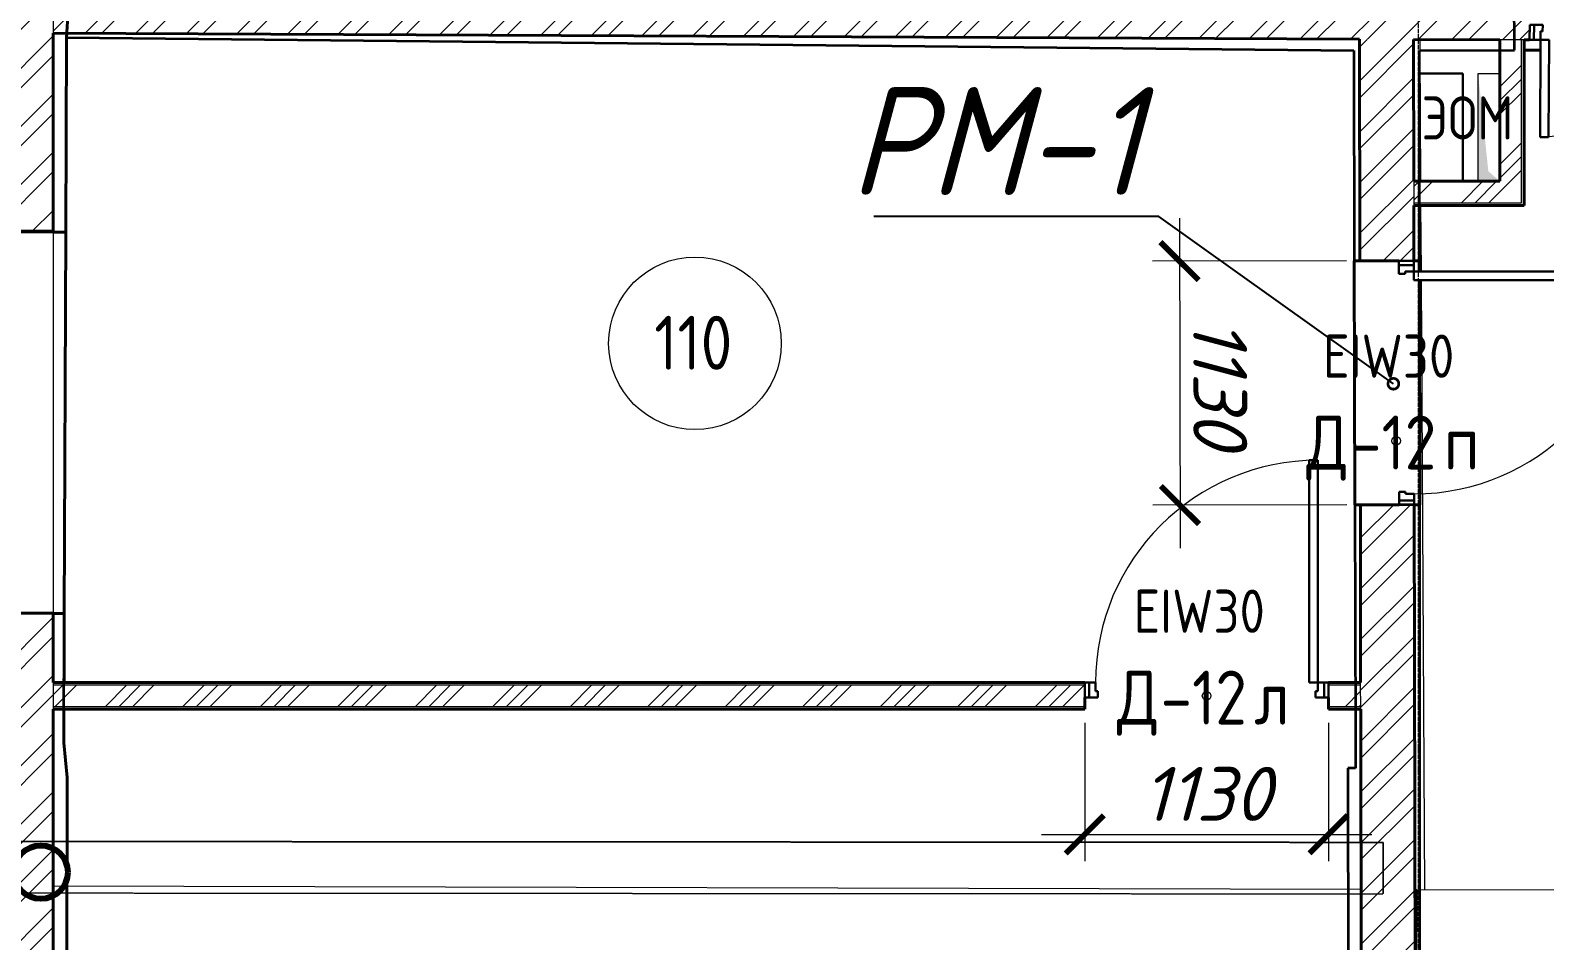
# Model space of a CAD drawing. Header units: millimetres. Extents: x 749182 to 2267578, y 70462 to 311449.
# Drawn here: x 1952346 to 1959364, y 108221 to 112441 of the extents above; entities that cross this region are included whole.
import ezdxf
from ezdxf import colors
from ezdxf.entities.mleader import LeaderData, LeaderLine
from ezdxf.math import Vec2, Vec3

# ---------------------------------------------------------------- set-up
doc = ezdxf.new("R2010")
doc.units = ezdxf.units.MM
for name, pattern in [('ADSK_Линия сетки', [25, 20, -2.5, 0, -2.5]), ('ADSK_Сверху', [4.5, 3, -1.5]), ('осеваяX2', [4, 2.5, -0.5, 0.5, -0.5])]:
    doc.linetypes.add(name, pattern=pattern)
doc.layers.get('Defpoints').update_dxf_attribs({"color": 255})
for name, color, linetype, lineweight in [('Аннотация', 7, 'Continuous', 9), ('Двери', 7, 'Continuous', 20), ('Каркас', 7, 'Continuous', 9), ('Марки дверей', 7, 'Continuous', 20), ('Марки помещений', 7, 'Continuous', 20), ('Оси', 165, 'осеваяX2', 13), ('Перекрытие', 7, 'Continuous', 18), ('Размер', 7, 'Continuous', 13), ('размеры', 7, 'Continuous', 9), ('Стены', 184, 'Continuous', 40), ('Стены внутренние', 7, 'Continuous', 18), ('Стены наружные', 7, 'Continuous', 18), ('Стены разрез', 7, 'Continuous', 35), ('Стены штриховка', 7, 'Continuous', 18), ('стояки', 7, 'Continuous', 9), ('Узлы', 7, 'Continuous', 18)]:
    doc.layers.add(name, color=color, linetype=linetype, lineweight=lineweight)
doc.layers.add('Линии', color=7, linetype='Continuous', lineweight=9, true_color=0x00a600)
doc.layers.add('планы со стояками отопление_dwg', color=7, linetype='Continuous', lineweight=9, true_color=0x767676)
doc.styles.add('GOST 2.304_new', font='isocpeur.ttf', dxfattribs={"width": 0.9, "oblique": 15})
doc.styles.add('GOST Common_1', font='GOST_Common.ttf', dxfattribs={"width": 0.9, "height": 250})
doc.styles.add('GOST Common_2', font='GOST_Common.ttf', dxfattribs={"width": 0.9, "height": 200})
doc.styles.add('М2', font='isocpeui.ttf')
doc.dimstyles.new('SPDS 1_100', dxfattribs={"dimscale": 100, "dimtxt": 2.5, "dimasz": 1.77, "dimexe": 1.25, "dimexo": 0.625, "dimtad": 1, "dimdec": 0, "dimrnd": 0.001, "dimzin": 9, "dimtxsty": 'М2', "dimblk": 'ARCHTICK', "dimcen": 2.5, "dimdle": 2, "dimclrt": 256, "dimadec": 0, "dimazin": 2, "dimtfac": 0.75, "dimtdec": 0, "dimtmove": 1, "dimatfit": 3, "dimfxl": 0, "dimtolj": 1, "dimlwd": 9, "dimlwe": 9, "dimarcsym": 0})
pattern_1 = [(45, (1958220.23, 75616.62), (-179.6051, 179.6051), []), (45, (1958283.73, 75616.62), (0, 359.2102), []), (45, (1958156.73, 75616.62), (0, 359.2102), [])]
pattern_2 = [(45, (1958220.23, 75616.62), (-117.8655, 117.8655), []), (45, (1958298.8, 75616.62), (-117.8655, 117.8655), [])]

# ---------------------------------------------------------------- blocks, each defined once
blk = doc.blocks.new('ADSK_БалкаЖБ_Прямоугольная - 238_4х457мм-834993-01 План 1-го этажа маркировочный')
at = {"layer": 'Каркас', "color": 253, "linetype": 'ADSK_Сверху', "true_color": 0xaaaaaa}
for p, q in [((-3208.248882, 119.2), (-3208.248882, -119.2)), ((-3208.248882, 119.2), (3208.248882, 119.2)), ((3208.248882, -119.2), (3208.248882, 119.2)), ((-3208.248882, -119.2), (3208.248882, -119.2))]:
    blk.add_line(p, q, dxfattribs=at)
at = {"layer": 'Каркас', "color": 253, "linetype": 'ADSK_Сверху', "true_color": 0xb2b2b2}
for p, q in [((-3208.248882, -119.2), (-3208.248882, 119.2)), ((3208.248882, 119.2), (-3208.248882, 119.2)), ((3208.248882, 119.2), (3208.248882, -119.2)), ((-3208.248882, -119.2), (3208.248882, -119.2))]:
    blk.add_line(p, q, dxfattribs=at)
blk = doc.blocks.new('Существующие стены 1 эт - Существующие стены 1 эт-653793-01 План 1-го этажа маркировочный')
at = {"layer": 'Стены'}
for p, q in [((-5706.7, 36790.5), (-5710.1, 35888.5)), ((-5705.5, 36809.9), (-5706.7, 36790.5)), ((1124.2, 36732.1), (1048.3, 36731.8)), ((-5710.1, 35888.5), (-5991.4, 35889.5)), ((-5768.8, 35888.7), (-5710.1, 35888.5)), ((-5710.1, 35888.5), (-5768.8, 35888.7)), ((-5710.1, 35888.5), (-5716.8, 34121.4)), ((-5710.1, 35888.5), (-5716.8, 34121.4)), ((-5716.8, 34121.4), (-5710.1, 35888.5)), ((-5710.1, 35888.5), (-5716.8, 34121.4)), ((288.2, 35755.2), (261.9, 35755.1)), ((264.7, 34625.3), (261.9, 35755.1)), ((564.5, 35755.6), (538.2, 35755.6)), ((564.5, 35755.6), (564.5, 35705.6)), ((564.5, 35665.6), (564.8, 34625.4)), ((389.9, 34625.3), (264.7, 34625.3)), ((564.8, 34625.4), (539.8, 34625.4)), ((-5716.8, 34121.4), (-5768.8, 34121.6)), ((-5768.8, 34121.6), (-5716.8, 34121.4)), ((-5768.8, 34121.6), (-5716.8, 34121.4)), ((-5716.8, 34121.4), (-5718, 33801.3)), ((-5718.4, 33677.3), (-5719, 33521.1)), ((-5719, 33521.1), (-5702.8, 33361.1)), ((-5702.8, 33361.1), (-5705.7, 31854.6))]:
    blk.add_line(p, q, dxfattribs=at)
at = {"layer": 'Стены разрез'}
for p, q in [((-5706.7, 36790.5), (-5680.7, 37209.2)), ((-5680.7, 37209.2), (-5706.7, 36790.5)), ((1003.7, 36731.7), (1001.9, 37185.9)), ((-5710.1, 35888.5), (-5706.7, 36790.5)), ((-5706.7, 36790.5), (259.6, 36731)), ((259.6, 36731), (261.9, 35755.1)), ((564.3, 36730), (1003.7, 36731.7)), ((564.5, 35755.6), (564.3, 36730)), ((-5991.4, 35889.5), (-5710.1, 35888.5)), ((261.9, 35755.1), (468.2, 35755.5)), ((538.2, 35755.6), (564.5, 35755.6)), ((564.8, 34625.4), (264.7, 34625.3)), ((264.7, 34625.3), (267.2, 33561.3)), ((566.6, 26625.6), (564.8, 34625.4)), ((-5716.8, 34121.4), (-5998, 34122.5)), ((-5719, 33521.1), (-5716.8, 34121.4)), ((267.2, 33561.3), (267.2, 33404.9)), ((-5702.8, 33361.1), (-5719, 33521.1)), ((-5705.7, 31854.6), (-5702.8, 33361.1)), ((267.2, 33404.9), (232.5, 33404.9)), ((232.5, 33404.9), (232.8, 32394.6))]:
    blk.add_line(p, q, dxfattribs=at)
blk = doc.blocks.new('AC_Дверь_Двупольная_Стальная - Д-11п 1500х2200h-2039715-01 План 1-го этажа маркировочный')
at = {"layer": 'Двери', "lineweight": 30}
for p, q in [((-700, 1140), (-660, 1140)), ((-700, 190), (-700, 1140)), ((-660, 1140), (-660, 190)), ((700, 640), (660, 640)), ((660, 640), (660, 190)), ((700, 190), (700, 640)), ((-750, 190), (-730, 190)), ((-750, 120), (-750, 190)), ((-730, 190), (-700, 190)), ((-730, 120), (-730, 190)), ((-730, 190), (-730, 120)), ((-660, 190), (-700, 190)), ((-700, 190), (-700, 150)), ((-700, 150), (-690, 150)), ((-690, 150), (-690, 120)), ((660, 190), (700, 190)), ((700, 150), (690, 150)), ((690, 150), (690, 120)), ((730, 190), (700, 190)), ((700, 190), (700, 150)), ((730, 120), (730, 190)), ((750, 190), (730, 190)), ((730, 190), (730, 120)), ((750, 120), (750, 190)), ((-730, 120), (-750, 120)), ((-690, 120), (-730, 120)), ((690, 120), (730, 120)), ((730, 120), (750, 120))]:
    blk.add_line(p, q, dxfattribs=at)
at = {"layer": 'Двери'}
for centre, radius, start, end in [((-700, 190), 950, 360, 90), ((700, 190), 450, 90, 180)]:
    blk.add_arc(centre, radius, start, end, dxfattribs=at)
blk = doc.blocks.new('AC_Дверь_Однопольная_Стальная - Д-12п 1130х2200h-1983137-01 План 1-го этажа маркировочный')
at = {"layer": 'Двери', "lineweight": 30}
for p, q in [((-515, 1155), (-475, 1155)), ((-515, 125), (-515, 1155)), ((-475, 1155), (-475, 125)), ((-565, 125), (-545, 125)), ((-565, 55), (-565, 125)), ((-545, 125), (-515, 125)), ((-545, 55), (-545, 125)), ((-545, 125), (-545, 55)), ((-475, 125), (-515, 125)), ((-515, 125), (-515, 85)), ((-515, 85), (-505, 85)), ((-505, 85), (-505, 55)), ((505, 85), (515, 85)), ((505, 55), (505, 85)), ((515, 125), (545, 125)), ((515, 85), (515, 125)), ((545, 125), (545, 55)), ((545, 125), (565, 125)), ((545, 55), (545, 125)), ((565, 125), (565, 55)), ((-545, 55), (-565, 55)), ((-505, 55), (-545, 55)), ((545, 55), (505, 55)), ((565, 55), (545, 55))]:
    blk.add_line(p, q, dxfattribs=at)
at = {"layer": 'Двери'}
blk.add_arc((-515, 125), 1030, 0, 90, dxfattribs=at)
blk = doc.blocks.new('AC_Дверь_Однопольная_Стальная - Д-12л 1130х2200h-1983215-01 План 1-го этажа маркировочный')
at = {"layer": 'Двери', "lineweight": 30}
for p, q in [((515, 1092), (475, 1092)), ((475, 1092), (475, 62)), ((515, 62), (515, 1092)), ((-545, 62), (-565, 62)), ((-565, 62), (-565, -8)), ((-515, 62), (-545, 62)), ((-545, 62), (-545, -8)), ((-545, -8), (-545, 62)), ((-515, 22), (-515, 62)), ((-505, 22), (-515, 22)), ((-505, -8), (-505, 22)), ((475, 62), (515, 62)), ((515, 22), (505, 22)), ((505, 22), (505, -8)), ((545, 62), (515, 62)), ((515, 62), (515, 22)), ((545, -8), (545, 62)), ((565, 62), (545, 62)), ((545, 62), (545, -8)), ((565, -8), (565, 62)), ((-565, -8), (-545, -8)), ((-545, -8), (-505, -8)), ((505, -8), (545, -8)), ((545, -8), (565, -8))]:
    blk.add_line(p, q, dxfattribs=at)
at = {"layer": 'Двери'}
blk.add_arc((515, 62), 1030, 90, 180, dxfattribs=at)
blk = doc.blocks.new('планы со стояками отопление_dwg-1484427-01 План 1-го этажа маркировочный')
at = {"layer": 'стояки', "lineweight": 80}
blk.add_circle((166570.1, 188999.3), 124.3, dxfattribs=at)
blk = doc.blocks.new('ADSK_Марка_Помещение_ОдноЗначение - Номер-247393-01 План 1-го этажа маркировочный')
at = {"layer": 'Марки помещений'}
blk.add_circle((0, 0), 4, dxfattribs=at)
blk = doc.blocks.new('ADSK_Марка_Дверь - Марка типа и комментарии-2020407-01 План 1-го этажа маркировочный')
at = {"layer": 'Марки дверей', "lineweight": 9}
blk.add_circle((0, 0), 0.2, dxfattribs=at)
blk = doc.blocks.new('_ArchTick')
at = {"color": 0, "linetype": 'ByBlock', "const_width": 0.15}
blk.add_lwpolyline([(-0.5, -0.5), (0.5, 0.5)], dxfattribs=at)
blk = doc.blocks.new('*D2893')
at = {"layer": 'Defpoints', "color": 0, "lineweight": 20, "transparency": 16777216}
for p in [(1958508.4, 111371.8), (1957673.9, 110240.5), (1958510.1, 110241.8)]:
    blk.add_point(p, dxfattribs=at)
at = {"layer": 'размеры', "color": 0, "lineweight": 9, "transparency": 16777216}
for p, q in [((1957671.9, 111570.5), (1957674.2, 110040.5)), ((1958445.9, 111371.7), (1957547.2, 111370.3)), ((1958447.6, 110241.7), (1957548.9, 110240.3))]:
    blk.add_line(p, q, dxfattribs=at)
at = {"layer": 'размеры', "color": 0, "lineweight": 9, "transparency": 16777216, "xscale": 177, "yscale": 177, "zscale": 177}
for p, rotation in [((1957672.2, 111370.5), 90.08814177171419), ((1957673.9, 110240.5), 270.0881417717142)]:
    blk.add_blockref('_ArchTick', p, dxfattribs=dict(at, rotation=rotation))
at = {"layer": 'размеры', "lineweight": 20, "transparency": 16777216, "insert": (1957860.5, 110805.8), "char_height": 250, "width": 515.472, "attachment_point": 5, "rotation": 270.08814, "style": 'М2'}
blk.add_mtext('\\A1;1130', dxfattribs=at)
blk = doc.blocks.new('*D2894')
at = {"layer": 'Defpoints', "color": 0, "lineweight": 20, "transparency": 16777216}
for p in [(1957232.7, 109293.9), (1958362.7, 109293.9), (1958362.7, 108714.2)]:
    blk.add_point(p, dxfattribs=at)
at = {"layer": 'размеры', "color": 0, "lineweight": 9, "transparency": 16777216}
for p, q in [((1957232.7, 109231.4), (1957232.7, 108589.2)), ((1958362.7, 109231.4), (1958362.7, 108589.2)), ((1957032.7, 108714.2), (1958562.7, 108714.2))]:
    blk.add_line(p, q, dxfattribs=at)
at = {"layer": 'размеры', "color": 0, "lineweight": 9, "transparency": 16777216, "xscale": 177, "yscale": 177, "zscale": 177, "rotation": 180}
blk.add_blockref('_ArchTick', (1957232.7, 108714.2), dxfattribs=at)
at = {"layer": 'размеры', "color": 0, "lineweight": 9, "transparency": 16777216, "xscale": 177, "yscale": 177, "zscale": 177}
blk.add_blockref('_ArchTick', (1958362.7, 108714.2), dxfattribs=at)
at = {"layer": 'размеры', "lineweight": 20, "transparency": 16777216, "insert": (1957797.7, 108901.7), "char_height": 250, "width": 515.472, "attachment_point": 5, "style": 'М2'}
blk.add_mtext('\\A1;1130', dxfattribs=at)
blk = doc.blocks.new('_DotSmall')
at = {"color": 0, "linetype": 'ByBlock', "lineweight": 35, "const_width": 0.5}
blk.add_lwpolyline([(-0.0625, 0, 1), (0.0625, 0, 1)], format="xyb", close=True, dxfattribs=at)

msp = doc.modelspace()

# ---------------------------------------------------------------- hatches: boundary and pattern name
at = {"layer": 'Стены внутренние', "lineweight": 9}
h = msp.add_hatch(dxfattribs=at)
h.set_pattern_fill('FP_1', color=256, style=0, pattern_type=2)
h.set_pattern_definition(pattern_2)
h.paths.add_polyline_path([(1961653.7248, 112385.4862), (1961653.7248, 112765.49), (1960796.3654, 112769.3392), (1960794.9737, 112389.343), (1961612.7356, 112385.6702)])
h.paths.add_polyline_path([(1959294.6745, 112396.0772), (1959295.2325, 112520.3491), (1959296.3805, 112776.0734), (1952451.4745, 112806.8036), (1952451.4745, 112426.7998), (1959268.6131, 112396.1942)])
h = msp.add_hatch(dxfattribs=at)
h.set_pattern_fill('FP_1', color=256, style=0, pattern_type=2)
h.set_pattern_definition(pattern_2)
h.paths.add_polyline_path([(1958531.2044, 96537.6102), (1958781.2047, 96537.6102), (1958779.2866, 97784.4512), (1958529.2869, 97784.0666)])
h.paths.add_polyline_path([(1958527.193, 99145.1969), (1958777.1927, 99145.5812), (1958774.7364, 100742.2212), (1958524.7367, 100741.8366), (1958527.1929, 99145.2558)])
h.paths.add_polyline_path([(1958522.4292, 102241.8348), (1958772.4289, 102242.2503), (1958760.122, 110242.1781), (1958510.1223, 110241.7935), (1958522.4286, 102242.2194)])
h.paths.add_polyline_path([(1958508.384, 111371.7921), (1958758.3837, 111372.2172), (1958756.8048, 112398.492), (1958506.8045, 112398.492), (1958508.2547, 111455.8617)])
h = msp.add_hatch(dxfattribs=at)
h.set_pattern_fill('FP_6', color=256, style=0, pattern_type=2)
h.set_pattern_definition(pattern_1)
h.paths.add_polyline_path([(1959233.7509, 111640.732), (1959256.6131, 111640.732), (1959256.6131, 112396.2481), (1959156.6131, 112396.2481), (1959156.6131, 111640.732)])
h = msp.add_hatch(dxfattribs=at)
h.set_pattern_fill('FP_6', color=256, style=0, pattern_type=2)
h.set_pattern_definition(pattern_1)
h.paths.add_polyline_path([(1958757.9706, 111640.732), (1959156.6131, 111640.732), (1959156.6131, 111740.732), (1958757.8167, 111740.732)])
h = msp.add_hatch(dxfattribs=at)
h.set_pattern_fill('FP_6', color=256, style=0, pattern_type=2)
h.set_pattern_definition(pattern_1)
h.paths.add_polyline_path([(1958511.4082, 109305.907), (1958511.5621, 109305.907), (1958511.3898, 109405.907), (1958362.6877, 109405.907), (1958362.6877, 109305.907), (1958511.3929, 109305.907)])
h.paths.add_polyline_path([(1952501.1923, 109305.907), (1957232.6877, 109305.907), (1957232.6877, 109405.907), (1952451.4745, 109405.907), (1952451.4745, 109305.907)])
at = {"layer": 'Стены наружные', "lineweight": 9}
h = msp.add_hatch(dxfattribs=at)
h.set_pattern_fill('FP_3', color=256, angle=45, style=0, pattern_type=2)
h.set_pattern_definition([(45, (1958220.23, 75616.62), (-134.70384, 134.70384), []), (45, (1958310.03, 75616.62), (-134.70384, 134.70384), [])])
h.paths.add_polyline_path([(1951941.4745, 96537.6102), (1952451.4745, 96537.6102), (1952451.4745, 98468.4405), (1951941.4745, 98468.4405), (1951941.4745, 96687.4373)])
h.paths.add_polyline_path([(1952011.4745, 99438.4405), (1952451.4745, 99438.4405), (1952451.4745, 101652.9659), (1951941.4745, 101652.9659), (1951941.4745, 99438.4405)])
h.paths.add_polyline_path([(1952287.618, 103422.9659), (1952451.4745, 103422.9659), (1952451.4745, 105693.1574), (1951941.4745, 105693.1574), (1951941.4745, 103422.9659)])
h.paths.add_polyline_path([(1952089.2603, 106463.1574), (1952451.4745, 106463.1574), (1952451.4745, 106706.8211), (1951941.4745, 106706.8211), (1951941.4745, 106463.1574)])
h.paths.add_polyline_path([(1951941.4745, 107476.8211), (1952451.4745, 107476.8211), (1952451.4745, 109739.6473), (1951941.4745, 109739.6473), (1951941.4745, 107497.2775)])
h.paths.add_polyline_path([(1952229.9706, 111509.6473), (1952451.4745, 111509.6473), (1952451.4745, 113827.7918), (1951941.4745, 113827.1573), (1951941.4745, 111509.6473), (1952228.8631, 111509.6473)])
h.paths.add_polyline_path([(1951941.4745, 115597.7918), (1952451.4745, 115597.7918), (1952451.4745, 118835.4873), (1951941.4745, 118835.4873), (1951941.4745, 116174.2956)])
at = {"layer": 'Узлы', "true_color": 0x808080}
msp.add_hatch(color=8, dxfattribs=at).paths.add_polyline_path([(1959056.6131, 111740.732), (1959156.6131, 111740.732), (1959103.2313, 111787.3503), (1959056.6131, 112230.9107), (1959056.6131, 111787.3503)])

# ---------------------------------------------------------------- linework, layer by layer
at = {"layer": 'Линии', "lineweight": 30}
for p, q in [((1958784.6489, 112240.732), (1958984.6489, 112240.732)), ((1958784.6489, 111740.732), (1958784.6489, 112240.732)), ((1958984.6489, 112240.732), (1958984.6489, 111740.732)), ((1958984.6489, 111740.732), (1958784.6489, 111740.732))]:
    msp.add_line(p, q, dxfattribs=at)
at = {"layer": 'Оси', "linetype": 'ADSK_Линия сетки'}
msp.add_line((1958780.1361, 71313.2448), (1958780.1361, 120038.4712), dxfattribs=at)
at = {"layer": 'Перекрытие'}
for p, q in [((1958785.226, 112398.3644), (1958785.5102, 112347.624)), ((1958785.516, 112346.5877), (1958788.9091, 111740.732)), ((1959056.6131, 112240.732), (1959156.6131, 112240.732)), ((1959056.6131, 111740.732), (1959056.6131, 112240.732)), ((1958789.5354, 111628.8903), (1958791.2529, 111322.2272)), ((1958791.4769, 111282.2275), (1958807.2964, 108457.5698)), ((1958512.866, 108458.2992), (1952451.4745, 108473.317)), ((1958771.1163, 108457.6594), (1958762.8672, 108457.6798)), ((1958771.1163, 108457.6594), (1958765.7111, 106609.0419)), ((1961653.7248, 108450.5174), (1958771.1163, 108457.6594))]:
    msp.add_line(p, q, dxfattribs=at)
at = {"layer": 'Стены внутренние', "lineweight": 40}
for p, q in [((1952451.4745, 112426.7998), (1958506.8028, 112399.6143)), ((1958506.8028, 112399.6143), (1958508.384, 111371.7921)), ((1958756.8048, 112398.492), (1959156.6131, 112396.697)), ((1958757.8167, 111740.732), (1958756.8048, 112398.492)), ((1959156.6131, 112396.697), (1959156.6131, 111740.732)), ((1959268.6131, 111628.732), (1959268.6131, 112396.1942)), ((1959268.6131, 112396.1942), (1959294.6745, 112396.0772)), ((1959156.6131, 111740.732), (1958757.8167, 111740.732)), ((1958757.989, 111628.732), (1959268.6131, 111628.732)), ((1958758.3837, 111372.1767), (1958757.989, 111628.732)), ((1958508.384, 111371.7921), (1958688.3838, 111372.069)), ((1958690.1221, 110242.0704), (1958510.1223, 110241.7935)), ((1958510.1223, 110241.7935), (1958511.3898, 109417.907)), ((1958772.4289, 102242.2194), (1958760.122, 110242.1781)), ((1957232.6877, 109417.907), (1952451.4745, 109417.907)), ((1958511.3898, 109417.907), (1958362.6877, 109417.907)), ((1952451.4745, 109293.907), (1957232.6877, 109293.907)), ((1957232.6877, 109293.907), (1957232.6877, 109347.907)), ((1958362.6877, 109347.907), (1958362.6877, 109293.907)), ((1958362.6877, 109293.907), (1958511.5805, 109293.907)), ((1958511.5805, 109293.907), (1958514.3861, 107470.2037))]:
    msp.add_line(p, q, dxfattribs=at)
at = {"layer": 'Стены наружные', "lineweight": 40}
for p, q in [((1952451.4745, 111509.6473), (1952451.4745, 112426.7998)), ((1950526.7537, 111509.6473), (1952451.4745, 111509.6473)), ((1952451.4745, 109739.6473), (1951941.4745, 109739.6473)), ((1952451.4745, 109417.907), (1952451.4745, 109739.6473)), ((1952451.4745, 107476.8211), (1952451.4745, 109293.907))]:
    msp.add_line(p, q, dxfattribs=at)
at = {"layer": 'Стены наружные'}
msp.add_line((1952451.4745, 111509.6473), (1952451.4745, 109739.6473), dxfattribs=at)
at = {"layer": 'Стены штриховка'}
for p, q in [((1952451.4745, 112806.8036), (1952451.4745, 112426.7998)), ((1959268.6131, 112396.1942), (1959156.6131, 112396.697)), ((1959256.6131, 111640.732), (1959256.6131, 112396.2481)), ((1959266.6131, 111628.732), (1959266.6131, 112396.2032)), ((1958757.8167, 111740.732), (1958757.989, 111628.732)), ((1958757.9706, 111640.732), (1959256.6131, 111640.732)), ((1958757.9859, 111630.732), (1959268.6131, 111630.732)), ((1959256.6131, 111630.732), (1959256.6131, 111628.732)), ((1952451.4745, 109417.907), (1952451.4745, 109293.907)), ((1957232.6877, 109415.907), (1952451.4745, 109415.907)), ((1957232.6877, 109405.907), (1952451.4745, 109405.907)), ((1958511.3929, 109415.907), (1958362.6877, 109415.907)), ((1958511.4082, 109405.907), (1958362.6877, 109405.907)), ((1958511.5805, 109293.907), (1958511.3898, 109417.907)), ((1957232.6877, 109305.907), (1952451.4745, 109305.907)), ((1957232.6877, 109295.907), (1952451.4745, 109295.907)), ((1958511.5621, 109305.907), (1958362.6877, 109305.907)), ((1958511.5775, 109295.907), (1958362.6877, 109295.907))]:
    msp.add_line(p, q, dxfattribs=at)

# ---------------------------------------------------------------- block references
at = {"layer": 'Двери'}
for name, p, rotation in [('AC_Дверь_Двупольная_Стальная - Д-11п 1500х2200h-2039715-01 План 1-го этажа маркировочный', (1960045.52, 112582.7082), 179.7427720539908), ('AC_Дверь_Однопольная_Стальная - Д-12п 1130х2200h-1983137-01 План 1-го этажа маркировочный', (1958634.253, 110806.9851), 270.0881417659776)]:
    msp.add_blockref(name, p, dxfattribs=dict(at, rotation=rotation))
msp.add_blockref('AC_Дверь_Однопольная_Стальная - Д-12л 1130х2200h-1983215-01 План 1-го этажа маркировочный', (1957797.6877, 109355.907), dxfattribs=at)
at = {"layer": 'Каркас', "color": 253, "linetype": 'ADSK_Сверху', "true_color": 0xaaaaaa, "rotation": 359.9617034985983}
msp.add_blockref('ADSK_БалкаЖБ_Прямоугольная - 238_4х457мм-834993-01 План 1-го этажа маркировочный', (1955407.0889, 108559.8203), dxfattribs=at)
at = {"layer": 'Марки дверей', "xscale": 99.99999999999993, "yscale": 99.99999999999993, "zscale": 99.99999999999993}
for p in [(1958675.4928, 110537.9967), (1957797.6877, 109355.907)]:
    msp.add_blockref('ADSK_Марка_Дверь - Марка типа и комментарии-2020407-01 План 1-го этажа маркировочный', p, dxfattribs=at)
at = {"layer": 'Марки помещений', "xscale": 99.99999999999993, "yscale": 99.99999999999993, "zscale": 99.99999999999993}
msp.add_blockref('ADSK_Марка_Помещение_ОдноЗначение - Номер-247393-01 План 1-го этажа маркировочный', (1955426.2167, 110989.7761), dxfattribs=at)
at = {"layer": 'планы со стояками отопление_dwg', "color": 6, "true_color": 0xff00ff}
msp.add_blockref('планы со стояками отопление_dwg-1484427-01 План 1-го этажа маркировочный', (1785824.7266, -80460.4271), dxfattribs=at)
at = {"layer": 'Стены', "color": 243, "true_color": 0xbb5389}
msp.add_blockref('Существующие стены 1 эт - Существующие стены 1 эт-653793-01 План 1-го этажа маркировочный', (1958220.2258, 75616.6187), dxfattribs=at)

# ---------------------------------------------------------------- texts
at = {"layer": 'Аннотация', "insert": (1958793.6857, 112134.6444), "char_height": 200, "width": 555.569438, "attachment_point": 1, "style": 'GOST Common_1'}
msp.add_mtext('ЭОМ', dxfattribs=at)
at = {"layer": 'Марки дверей', "lineweight": 9, "attachment_point": 1}
for s, insert, char_height, width, style in [('EIW30', (1958336.9135, 111030.4107), 200, 779.24025, 'GOST Common_1'), ('\\fGOST Common|b0|i0|c204|p34|;\\W.9;Д', (1958259.5135, 110655.0098), 250, 245.316375, 'GOST Common_2'), ('-12', (1958461.9198, 110655.0098), 250, 526.708687, 'GOST Common_2'), ('\\fGOST Common|b0|i0|c204|p34|;\\W.9;п', (1958896.4979, 110655.0098), 250, 194.810062, 'GOST Common_2'), ('EIW30', (1957459.1084, 109848.321), 200, 779.24025, 'GOST Common_1'), ('\\fGOST Common|b0|i0|c204|p34|;\\W.9;Д', (1957381.7084, 109472.9201), 250, 245.316375, 'GOST Common_2'), ('-12', (1957584.1147, 109472.9201), 250, 526.708687, 'GOST Common_2'), ('\\fGOST Common|b0|i0|c204|p34|;\\W.9;л', (1958018.6928, 109472.9201), 250, 194.810062, 'GOST Common_2')]:
    msp.add_mtext(s, dxfattribs=dict(at, insert=insert, char_height=char_height, width=width, style=style))
at = {"layer": 'Марки помещений', "lineweight": 9, "insert": (1955237.6595, 111117.5012), "char_height": 250, "width": 468.987187, "attachment_point": 1, "style": 'GOST Common_2'}
msp.add_mtext('110', dxfattribs=at)

# ---------------------------------------------------------------- dimensions: what is measured, and where the dimension line sits
at = {"layer": 'размеры', "lineweight": 20}
dim = msp.add_linear_dim(base=(1957673.9181, 110240.5071), p1=(1958508.384, 111371.7921), p2=(1958510.1223, 110241.7935), angle=270.08814177, dimstyle='SPDS 1_100', dxfattribs=at)
dim.commit()
dim.dimension.update_dxf_attribs({"geometry": '*D2893', "text_midpoint": (1957860.5487, 110805.7948)})
dim = msp.add_linear_dim(base=(1958362.6877, 108714.2444), p1=(1957232.6877, 109293.907), p2=(1958362.6877, 109293.907), dimstyle='SPDS 1_100', dxfattribs=at)
dim.commit()
dim.dimension.update_dxf_attribs({"geometry": '*D2894', "text_midpoint": (1957797.6877, 108901.7444)})

# ---------------------------------------------------------------- leaders
at = {"layer": 'Размер', "color": 104, "ltscale": 20}
ml = msp.add_multileader_mtext('Standard', dxfattribs=at)
ml.set_content('\\A1;РМ-1', color=104, style='GOST 2.304_new')
ml.set_leader_properties()
ml.set_arrow_properties(name='DOTSMALL')
ml.build(insert=Vec2(0, 0))
ml.multileader.update_dxf_attribs({"text_left_attachment_type": 6, "text_right_attachment_type": 6, "dogleg_length": 1, "arrow_head_size": 100})
ctx = ml.context
ctx.base_point, ctx.char_height, ctx.arrow_head_size, ctx.landing_gap_size, ctx.plane_origin = Vec3(1956072.4737, 111577.3454), 500, 100, 0, Vec3(1933855.0164, 254811.0897)
ctx.left_attachment, ctx.right_attachment, ctx.text_align_type = 6, 6, 1
notes = []
notes.append((ctx, [(0, (1, 1, 0), (1957575.4229, 111577.3454), (-1, 0), 20, [(0, [(1958663.2214, 110802.3337)], 0, [])])]))
ctx.mtext.insert, ctx.mtext.rotation, ctx.mtext.width, ctx.mtext.alignment, ctx.mtext.flow_direction = Vec3(1956813.9483, 112177.3454), 6.283185307, 1286.674802, 2, 5
for ctx, leaders in notes:
    for number, flags, end, landing, length, lines in leaders:
        leader = LeaderData()
        leader.index, (leader.has_last_leader_line, leader.has_dogleg_vector, leader.attachment_direction) = number, flags
        leader.last_leader_point, leader.dogleg_vector, leader.dogleg_length = Vec3(end), Vec3(landing), length
        for number, points, colour, breaks in lines:
            line = LeaderLine()
            line.index, line.vertices, line.color, line.breaks = number, Vec3.list(points), colors.encode_raw_color(colour), breaks
            leader.lines.append(line)
        ctx.leaders.append(leader)

doc.saveas('drawing.dxf')
